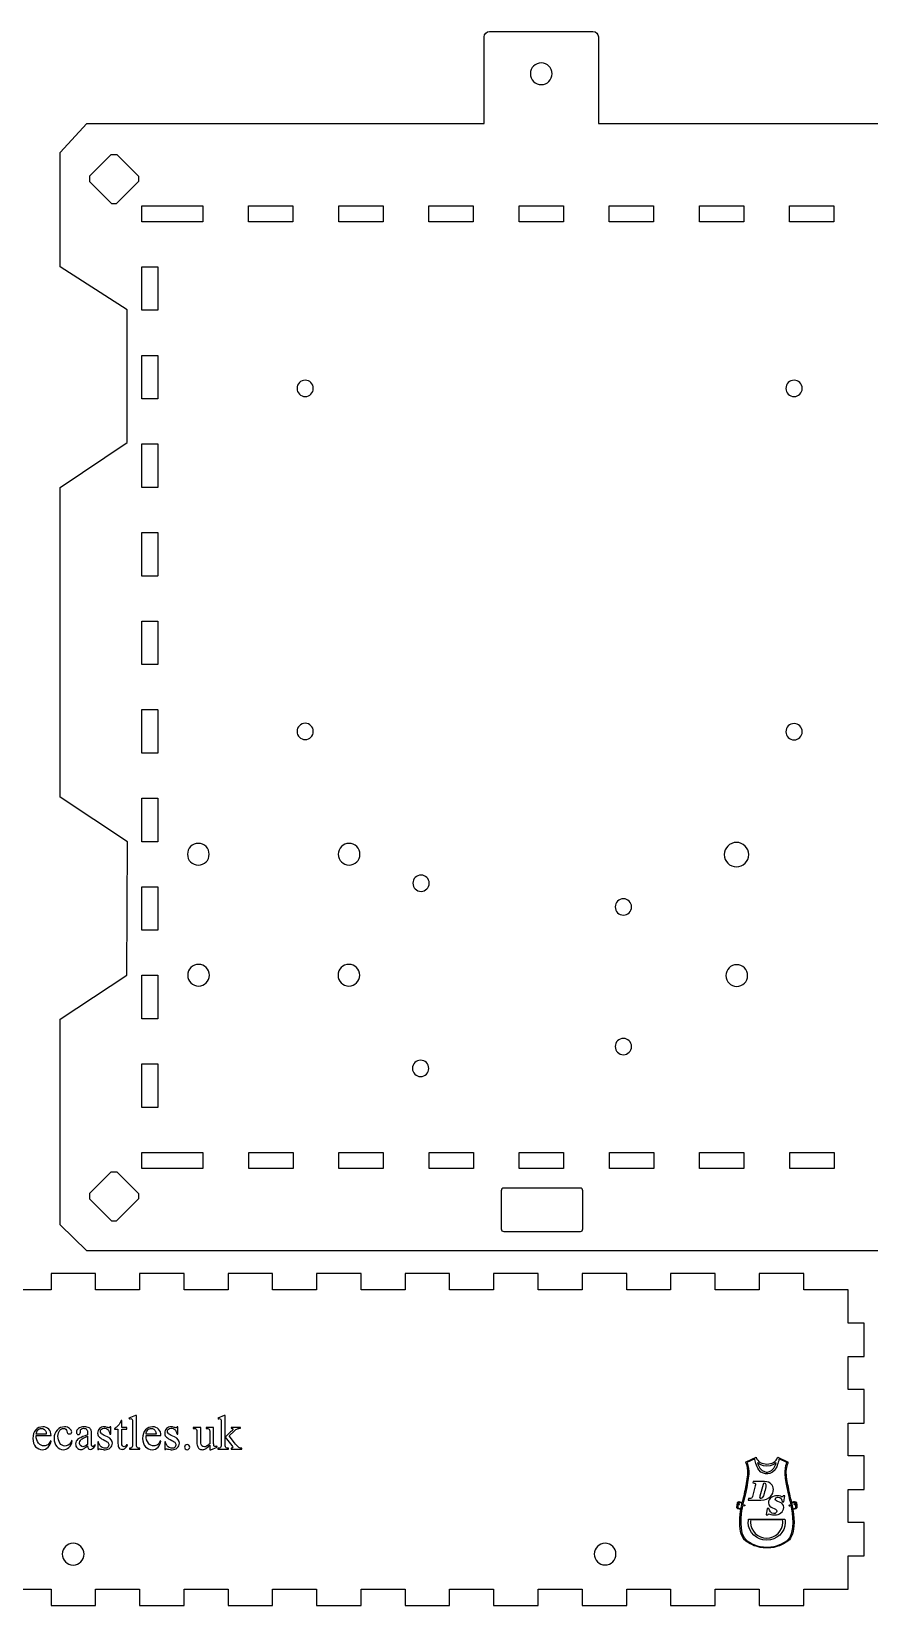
# Model space of a CAD drawing. Extents: x 8 to 597, y -292 to -3.
# Drawn here: x 186 to 340.2, y -292.1 to -2.7 of the extents above; entities that cross this region are included whole.
import ezdxf

# ---------------------------------------------------------------- set-up
doc = ezdxf.new("R2010")
doc.units = 0
doc.header["$MEASUREMENT"] = 0
doc.layers.add('LAYER_1', color=7, linetype='CONTINUOUS')

# ---------------------------------------------------------------- blocks, each defined once
blk = doc.blocks.new('BLOCK_2')
at = {"layer": 'LAYER_1', "color": 7}
for points in [[(173.29, -231.09), (173.29, -234.09)], [(181.49, -231.09), (173.29, -231.09)], [(181.49, -234.09), (181.49, -231.09)], [(189.58, -231.09), (189.58, -234.09)], [(197.78, -231.09), (189.58, -231.09)], [(197.78, -234.09), (197.78, -231.09)], [(205.86, -231.09), (205.86, -234.09)], [(214.07, -231.09), (205.86, -231.09)], [(214.07, -234.09), (214.07, -231.09)], [(222.15, -231.09), (222.15, -234.09)], [(230.35, -231.09), (222.15, -231.09)], [(230.35, -234.09), (230.35, -231.09)], [(238.43, -231.09), (238.43, -234.09)], [(246.64, -231.09), (238.43, -231.09)], [(246.64, -234.09), (246.64, -231.09)], [(254.72, -231.09), (254.72, -234.09)], [(262.92, -231.09), (254.72, -231.09)], [(262.92, -234.09), (262.92, -231.09)], [(271, -231.09), (271, -234.09)], [(279.21, -231.09), (271, -231.09)], [(279.21, -234.09), (279.21, -231.09)], [(287.29, -231.09), (287.29, -234.09)], [(295.49, -231.09), (287.29, -231.09)], [(295.49, -234.09), (295.49, -231.09)], [(303.58, -231.09), (303.58, -234.09)], [(311.78, -231.09), (303.58, -231.09)], [(311.78, -234.09), (311.78, -231.09)], [(319.86, -231.09), (319.86, -234.09)], [(328.07, -231.09), (319.86, -231.09)], [(328.07, -234.09), (328.07, -231.09)], [(173.29, -234.09), (165.15, -234.09)], [(165.15, -234.09), (165.15, -240.2)], [(189.58, -234.09), (181.49, -234.09)], [(205.86, -234.09), (197.78, -234.09)], [(222.15, -234.09), (214.07, -234.09)], [(238.43, -234.09), (230.35, -234.09)], [(254.72, -234.09), (246.64, -234.09)], [(271, -234.09), (262.92, -234.09)], [(287.29, -234.09), (279.21, -234.09)], [(303.58, -234.09), (295.49, -234.09)], [(319.86, -234.09), (311.78, -234.09)], [(336.21, -234.09), (328.07, -234.09)], [(336.21, -240.2), (336.21, -234.09)], [(162.15, -240.2), (162.15, -246.37)], [(165.15, -240.2), (162.15, -240.2)], [(339.21, -240.2), (336.21, -240.2)], [(339.21, -246.37), (339.21, -240.2)], [(162.15, -246.37), (165.15, -246.37)], [(165.15, -246.37), (165.15, -252.42)], [(336.21, -252.42), (336.21, -246.37)], [(336.21, -246.37), (339.21, -246.37)], [(162.15, -252.42), (162.15, -258.59)], [(165.15, -252.42), (162.15, -252.42)], [(339.21, -252.42), (336.21, -252.42)], [(339.21, -258.59), (339.21, -252.42)], [(162.15, -258.59), (165.15, -258.59)], [(165.15, -258.59), (165.15, -264.64)], [(336.21, -264.64), (336.21, -258.59)], [(336.21, -258.59), (339.21, -258.59)], [(162.15, -264.64), (162.15, -270.82)], [(165.15, -264.64), (162.15, -264.64)], [(339.21, -264.64), (336.21, -264.64)], [(339.21, -270.82), (339.21, -264.64)], [(162.15, -270.82), (165.15, -270.82)], [(165.15, -270.82), (165.15, -276.87)], [(336.21, -276.87), (336.21, -270.82)], [(336.21, -270.82), (339.21, -270.82)], [(162.15, -276.87), (162.15, -283.04)], [(165.15, -276.87), (162.15, -276.87)], [(339.21, -276.87), (336.21, -276.87)], [(339.21, -283.04), (339.21, -276.87)], [(162.15, -283.04), (165.15, -283.04)], [(165.15, -283.04), (165.15, -289.15)], [(336.21, -289.15), (336.21, -283.04)], [(336.21, -283.04), (339.21, -283.04)], [(165.15, -289.15), (173.29, -289.15)], [(173.29, -289.15), (173.29, -292.15)], [(181.49, -292.15), (181.49, -289.15)], [(181.49, -289.15), (189.58, -289.15)], [(189.58, -289.15), (189.58, -292.15)], [(197.78, -292.15), (197.78, -289.15)], [(197.78, -289.15), (205.86, -289.15)], [(205.86, -289.15), (205.86, -292.15)], [(214.07, -292.15), (214.07, -289.15)], [(214.07, -289.15), (222.15, -289.15)], [(222.15, -289.15), (222.15, -292.15)], [(230.35, -292.15), (230.35, -289.15)], [(230.35, -289.15), (238.43, -289.15)], [(238.43, -289.15), (238.43, -292.15)], [(246.64, -292.15), (246.64, -289.15)], [(246.64, -289.15), (254.72, -289.15)], [(254.72, -289.15), (254.72, -292.15)], [(262.92, -292.15), (262.92, -289.15)], [(262.92, -289.15), (271, -289.15)], [(271, -289.15), (271, -292.15)], [(279.21, -292.15), (279.21, -289.15)], [(279.21, -289.15), (287.29, -289.15)], [(287.29, -289.15), (287.29, -292.15)], [(295.49, -292.15), (295.49, -289.15)], [(295.49, -289.15), (303.58, -289.15)], [(303.58, -289.15), (303.58, -292.15)], [(311.78, -292.15), (311.78, -289.15)], [(311.78, -289.15), (319.86, -289.15)], [(319.86, -289.15), (319.86, -292.15)], [(328.07, -292.15), (328.07, -289.15)], [(328.07, -289.15), (336.21, -289.15)], [(173.29, -292.15), (181.49, -292.15)], [(189.58, -292.15), (197.78, -292.15)], [(205.86, -292.15), (214.07, -292.15)], [(222.15, -292.15), (230.35, -292.15)], [(238.43, -292.15), (246.64, -292.15)], [(254.72, -292.15), (262.92, -292.15)], [(271, -292.15), (279.21, -292.15)], [(287.29, -292.15), (295.49, -292.15)], [(303.58, -292.15), (311.78, -292.15)], [(319.86, -292.15), (328.07, -292.15)]]:
    blk.add_lwpolyline(points, dxfattribs=at)

msp = doc.modelspace()

# ---------------------------------------------------------------- linework, layer by layer
at = {"layer": 'LAYER_1', "color": 7}
for points in [[(205.66, -30.33), (201.58, -34.42), (200.78, -34.42), (196.74, -30.39), (196.74, -29.26), (200.66, -25.33), (201.7, -25.34), (205.67, -29.31), (205.66, -30.33)], [(205.66, -217.39), (201.58, -221.48), (200.78, -221.48), (196.74, -217.45), (196.74, -216.32), (200.66, -212.39), (201.7, -212.4), (205.67, -216.37), (205.66, -217.39)]]:
    msp.add_lwpolyline(points, dxfattribs=at)
at = {"layer": 'LAYER_1', "color": 1}
for points in [[(206.29, -37.7), (206.29, -37.7), (206.29, -34.78), (206.29, -34.78), (217.5, -34.78), (217.5, -34.78), (217.5, -37.7), (217.5, -37.7), (206.29, -37.7)], [(225.94, -37.7), (225.94, -37.7), (225.94, -34.78), (225.94, -34.78), (234.09, -34.78), (234.09, -34.78), (234.09, -37.7), (234.09, -37.7), (225.94, -37.7)], [(242.53, -37.7), (242.52, -37.7), (242.52, -34.78), (242.53, -34.78), (250.68, -34.78), (250.68, -34.78), (250.68, -37.7), (250.68, -37.7), (242.53, -37.7)], [(259.11, -37.7), (259.11, -37.7), (259.11, -34.78), (259.11, -34.78), (267.26, -34.78), (267.27, -34.78), (267.27, -37.7), (267.26, -37.7), (259.11, -37.7)], [(275.7, -37.7), (275.7, -37.7), (275.7, -34.78), (275.7, -34.78), (283.85, -34.78), (283.85, -34.78), (283.85, -37.7), (283.85, -37.7), (275.7, -37.7)], [(292.29, -37.7), (292.29, -37.7), (292.29, -34.78), (292.29, -34.78), (300.44, -34.78), (300.44, -34.78), (300.44, -37.7), (300.44, -37.7), (292.29, -37.7)], [(308.88, -37.7), (308.88, -37.7), (308.88, -34.78), (308.88, -34.78), (317.03, -34.78), (317.03, -34.78), (317.03, -37.7), (317.03, -37.7), (308.88, -37.7)], [(325.47, -37.7), (325.46, -37.7), (325.46, -34.78), (325.47, -34.78), (333.62, -34.78), (333.62, -34.78), (333.62, -37.7), (333.62, -37.7), (325.47, -37.7)], [(206.29, -53.99), (206.29, -53.99), (206.29, -45.99), (206.29, -45.99), (209.2, -45.99), (209.21, -45.99), (209.21, -53.99), (209.2, -53.99), (206.29, -53.99)], [(206.29, -70.28), (206.29, -70.27), (206.29, -62.27), (206.29, -62.27), (209.2, -62.27), (209.21, -62.27), (209.21, -70.27), (209.2, -70.28), (206.29, -70.28)], [(206.29, -86.56), (206.29, -86.56), (206.29, -78.56), (206.29, -78.56), (209.2, -78.56), (209.21, -78.56), (209.21, -86.56), (209.2, -86.56), (206.29, -86.56)], [(206.29, -102.85), (206.29, -102.84), (206.29, -94.85), (206.29, -94.84), (209.2, -94.84), (209.21, -94.85), (209.21, -102.84), (209.2, -102.85), (206.29, -102.85)], [(206.29, -119.13), (206.29, -119.13), (206.29, -111.13), (206.29, -111.13), (209.2, -111.13), (209.21, -111.13), (209.21, -119.13), (209.2, -119.13), (206.29, -119.13)], [(206.29, -135.42), (206.29, -135.42), (206.29, -127.42), (206.29, -127.41), (209.2, -127.41), (209.21, -127.42), (209.21, -135.42), (209.2, -135.42), (206.29, -135.42)], [(206.29, -151.7), (206.29, -151.7), (206.29, -143.7), (206.29, -143.7), (209.2, -143.7), (209.21, -143.7), (209.21, -151.7), (209.2, -151.7), (206.29, -151.7)], [(206.29, -167.99), (206.29, -167.99), (206.29, -159.99), (206.29, -159.99), (209.2, -159.99), (209.21, -159.99), (209.21, -167.99), (209.2, -167.99), (206.29, -167.99)], [(206.29, -184.28), (206.29, -184.27), (206.29, -176.27), (206.29, -176.27), (209.2, -176.27), (209.21, -176.27), (209.21, -184.27), (209.2, -184.28), (206.29, -184.28)], [(206.29, -200.56), (206.29, -200.56), (206.29, -192.56), (206.29, -192.56), (209.2, -192.56), (209.21, -192.56), (209.21, -200.56), (209.2, -200.56), (206.29, -200.56)], [(206.3, -211.77), (206.3, -211.76), (206.3, -208.85), (206.3, -208.84), (217.51, -208.84), (217.52, -208.85), (217.52, -211.76), (217.51, -211.77), (206.3, -211.77)], [(225.95, -211.77), (225.95, -211.76), (225.95, -208.85), (225.95, -208.84), (234.1, -208.84), (234.11, -208.85), (234.11, -211.76), (234.1, -211.77), (225.95, -211.77)], [(242.54, -211.77), (242.54, -211.76), (242.54, -208.85), (242.54, -208.84), (250.69, -208.84), (250.69, -208.85), (250.69, -211.76), (250.69, -211.77), (242.54, -211.77)], [(259.13, -211.77), (259.13, -211.76), (259.13, -208.85), (259.13, -208.84), (267.28, -208.84), (267.28, -208.85), (267.28, -211.76), (267.28, -211.77), (259.13, -211.77)], [(275.72, -211.77), (275.71, -211.76), (275.71, -208.85), (275.72, -208.84), (283.87, -208.84), (283.87, -208.85), (283.87, -211.76), (283.87, -211.77), (275.72, -211.77)], [(292.31, -211.77), (292.3, -211.76), (292.3, -208.85), (292.31, -208.84), (300.46, -208.84), (300.46, -208.85), (300.46, -211.76), (300.46, -211.77), (292.31, -211.77)], [(308.89, -211.77), (308.89, -211.76), (308.89, -208.85), (308.89, -208.84), (317.04, -208.84), (317.05, -208.85), (317.05, -211.76), (317.04, -211.77), (308.89, -211.77)], [(325.48, -211.77), (325.48, -211.76), (325.48, -208.85), (325.48, -208.84), (333.63, -208.84), (333.64, -208.85), (333.64, -211.76), (333.63, -211.77), (325.48, -211.77)]]:
    msp.add_lwpolyline(points, dxfattribs=at)
at = {"layer": 'LAYER_1', "color": 7}
for points, knots in [([(368.33, -159.87), (368.33, -159.87), (368.33, -86.56), (368.33, -86.56), (368.33, -86.56), (356.27, -78.27), (356.27, -78.27), (356.27, -78.27), (356.27, -53.99), (356.27, -53.99), (356.27, -53.99), (368.33, -45.99), (368.33, -45.99), (368.33, -45.99), (368.33, -24.76), (368.33, -24.76), (368.33, -24.76), (363.22, -19.65), (363.22, -19.65), (363.22, -19.65), (290.28, -19.65), (290.28, -19.65), (290.28, -19.65), (290.28, -3.72), (290.28, -3.72), (290.28, -3.16), (289.83, -2.72), (289.28, -2.72), (289.28, -2.72), (270.28, -2.72), (270.28, -2.72), (269.72, -2.72), (269.28, -3.16), (269.28, -3.72), (269.28, -3.72), (269.28, -19.65), (269.28, -19.65), (269.28, -19.65), (196.18, -19.65), (196.18, -19.65), (196.18, -19.65), (191.24, -24.94), (191.24, -24.94), (191.24, -24.94), (191.24, -45.99), (191.24, -45.99), (191.24, -45.99), (203.61, -53.87), (203.61, -53.87), (203.61, -53.87), (203.61, -78.27), (203.61, -78.27), (203.61, -78.27), (191.24, -86.56), (191.24, -86.56), (191.24, -86.56), (191.24, -143.53), (191.24, -143.53), (191.24, -143.53), (203.63, -151.7), (203.63, -151.7), (203.63, -151.7), (203.52, -176.27), (203.52, -176.27), (203.52, -176.27), (191.24, -184.31), (191.24, -184.31), (191.24, -184.31), (191.24, -222.14), (191.24, -222.14), (191.24, -222.14), (196.18, -226.9), (196.18, -226.9), (196.18, -226.9), (363.36, -226.9), (363.36, -226.9), (363.36, -226.9), (368.33, -221.96), (368.33, -221.96), (368.33, -221.96), (368.33, -200.56), (368.33, -200.56), (368.33, -200.56), (356.26, -192.44), (356.26, -192.44), (356.26, -192.44), (356.26, -167.9), (356.26, -167.9), (356.26, -167.9), (368.33, -159.87), (368.33, -159.87)], [0, 0, 0, 0, 1, 1, 1, 2, 2, 2, 3, 3, 3, 4, 4, 4, 5, 5, 5, 6, 6, 6, 7, 7, 7, 8, 8, 8, 9, 9, 9, 10, 10, 10, 11, 11, 11, 12, 12, 12, 13, 13, 13, 14, 14, 14, 15, 15, 15, 16, 16, 16, 17, 17, 17, 18, 18, 18, 19, 19, 19, 20, 20, 20, 21, 21, 21, 22, 22, 22, 23, 23, 23, 24, 24, 24, 25, 25, 25, 26, 26, 26, 27, 27, 27, 28, 28, 28, 29, 29, 29, 30, 30, 30, 30]), ([(281.78, -10.48), (281.78, -11.58), (280.88, -12.48), (279.78, -12.48), (278.67, -12.48), (277.78, -11.58), (277.78, -10.48), (277.78, -9.37), (278.67, -8.48), (279.78, -8.48), (280.88, -8.48), (281.78, -9.37), (281.78, -10.48)], [0, 0, 0, 0, 1, 1, 1, 2, 2, 2, 3, 3, 3, 4, 4, 4, 4]), ([(287.42, -222.88), (287.42, -223.16), (287.22, -223.38), (286.98, -223.38), (286.98, -223.38), (272.86, -223.38), (272.86, -223.38), (272.62, -223.38), (272.42, -223.16), (272.42, -222.88), (272.42, -222.88), (272.42, -215.88), (272.42, -215.88), (272.42, -215.61), (272.62, -215.38), (272.86, -215.38), (272.86, -215.38), (286.98, -215.38), (286.98, -215.38), (287.22, -215.38), (287.42, -215.61), (287.42, -215.88), (287.42, -215.88), (287.42, -222.88), (287.42, -222.88)], [0, 0, 0, 0, 1, 1, 1, 2, 2, 2, 3, 3, 3, 4, 4, 4, 5, 5, 5, 6, 6, 6, 7, 7, 7, 8, 8, 8, 8]), ([(205.29, -257.21), (205.29, -257.21), (205.29, -262.48), (205.29, -262.48), (205.29, -262.73), (205.31, -262.89), (205.35, -262.98), (205.38, -263.06), (205.44, -263.12), (205.51, -263.16), (205.59, -263.2), (205.73, -263.22), (205.93, -263.22), (205.93, -263.22), (205.93, -263.38), (205.93, -263.38), (205.93, -263.38), (203.99, -263.38), (203.99, -263.38), (203.99, -263.38), (203.99, -263.22), (203.99, -263.22), (204.17, -263.22), (204.29, -263.2), (204.36, -263.17), (204.43, -263.13), (204.48, -263.07), (204.52, -262.98), (204.55, -262.89), (204.57, -262.73), (204.57, -262.48), (204.57, -262.48), (204.57, -258.87), (204.57, -258.87), (204.57, -258.43), (204.56, -258.15), (204.54, -258.05), (204.52, -257.95), (204.49, -257.88), (204.44, -257.84), (204.4, -257.8), (204.34, -257.78), (204.27, -257.78), (204.2, -257.78), (204.1, -257.81), (203.99, -257.85), (203.99, -257.85), (203.91, -257.7), (203.91, -257.7), (203.91, -257.7), (205.1, -257.21), (205.1, -257.21), (205.1, -257.21), (205.29, -257.21), (205.29, -257.21)], [0, 0, 0, 0, 1, 1, 1, 2, 2, 2, 3, 3, 3, 4, 4, 4, 5, 5, 5, 6, 6, 6, 7, 7, 7, 8, 8, 8, 9, 9, 9, 10, 10, 10, 11, 11, 11, 12, 12, 12, 13, 13, 13, 14, 14, 14, 15, 15, 15, 16, 16, 16, 17, 17, 17, 18, 18, 18, 18]), ([(221.62, -257.21), (221.62, -257.21), (221.62, -261.17), (221.62, -261.17), (221.62, -261.17), (222.63, -260.24), (222.63, -260.24), (222.84, -260.05), (222.97, -259.92), (223, -259.87), (223.02, -259.84), (223.04, -259.8), (223.04, -259.77), (223.04, -259.71), (223.01, -259.66), (222.96, -259.62), (222.92, -259.58), (222.84, -259.55), (222.73, -259.55), (222.73, -259.55), (222.73, -259.41), (222.73, -259.41), (222.73, -259.41), (224.45, -259.41), (224.45, -259.41), (224.45, -259.41), (224.45, -259.55), (224.45, -259.55), (224.22, -259.55), (224.02, -259.59), (223.86, -259.66), (223.7, -259.72), (223.53, -259.84), (223.34, -260.01), (223.34, -260.01), (222.33, -260.95), (222.33, -260.95), (222.33, -260.95), (223.34, -262.24), (223.34, -262.24), (223.63, -262.59), (223.82, -262.82), (223.92, -262.91), (224.06, -263.05), (224.18, -263.14), (224.28, -263.18), (224.35, -263.21), (224.48, -263.22), (224.66, -263.22), (224.66, -263.22), (224.66, -263.38), (224.66, -263.38), (224.66, -263.38), (222.73, -263.38), (222.73, -263.38), (222.73, -263.38), (222.73, -263.22), (222.73, -263.22), (222.84, -263.22), (222.91, -263.2), (222.95, -263.17), (222.99, -263.14), (223.01, -263.1), (223.01, -263.04), (223.01, -262.98), (222.95, -262.87), (222.84, -262.72), (222.84, -262.72), (221.62, -261.17), (221.62, -261.17), (221.62, -261.17), (221.62, -262.49), (221.62, -262.49), (221.62, -262.74), (221.64, -262.91), (221.67, -262.99), (221.71, -263.07), (221.76, -263.13), (221.83, -263.17), (221.89, -263.2), (222.04, -263.22), (222.26, -263.22), (222.26, -263.22), (222.26, -263.38), (222.26, -263.38), (222.26, -263.38), (220.24, -263.38), (220.24, -263.38), (220.24, -263.38), (220.24, -263.22), (220.24, -263.22), (220.44, -263.22), (220.59, -263.2), (220.7, -263.15), (220.76, -263.12), (220.8, -263.07), (220.83, -263), (220.88, -262.91), (220.9, -262.74), (220.9, -262.51), (220.9, -262.51), (220.9, -258.89), (220.9, -258.89), (220.9, -258.43), (220.89, -258.15), (220.87, -258.05), (220.85, -257.95), (220.82, -257.88), (220.77, -257.84), (220.72, -257.8), (220.66, -257.78), (220.59, -257.78), (220.53, -257.78), (220.44, -257.8), (220.31, -257.85), (220.31, -257.85), (220.24, -257.7), (220.24, -257.7), (220.24, -257.7), (221.42, -257.21), (221.42, -257.21), (221.42, -257.21), (221.62, -257.21), (221.62, -257.21)], [0, 0, 0, 0, 1, 1, 1, 2, 2, 2, 3, 3, 3, 4, 4, 4, 5, 5, 5, 6, 6, 6, 7, 7, 7, 8, 8, 8, 9, 9, 9, 10, 10, 10, 11, 11, 11, 12, 12, 12, 13, 13, 13, 14, 14, 14, 15, 15, 15, 16, 16, 16, 17, 17, 17, 18, 18, 18, 19, 19, 19, 20, 20, 20, 21, 21, 21, 22, 22, 22, 23, 23, 23, 24, 24, 24, 25, 25, 25, 26, 26, 26, 27, 27, 27, 28, 28, 28, 29, 29, 29, 30, 30, 30, 31, 31, 31, 32, 32, 32, 33, 33, 33, 34, 34, 34, 35, 35, 35, 36, 36, 36, 37, 37, 37, 38, 38, 38, 39, 39, 39, 40, 40, 40, 41, 41, 41, 41]), ([(186.85, -260.9), (186.85, -261.49), (186.99, -261.96), (187.28, -262.29), (187.57, -262.63), (187.91, -262.79), (188.3, -262.79), (188.56, -262.79), (188.79, -262.72), (188.98, -262.58), (189.17, -262.44), (189.33, -262.19), (189.46, -261.84), (189.46, -261.84), (189.6, -261.93), (189.6, -261.93), (189.54, -262.33), (189.36, -262.69), (189.07, -263.01), (188.78, -263.34), (188.41, -263.5), (187.97, -263.5), (187.49, -263.5), (187.09, -263.31), (186.75, -262.94), (186.41, -262.57), (186.24, -262.07), (186.24, -261.45), (186.24, -260.77), (186.41, -260.24), (186.76, -259.86), (187.11, -259.48), (187.55, -259.29), (188.07, -259.29), (188.52, -259.29), (188.88, -259.43), (189.17, -259.73), (189.45, -260.02), (189.6, -260.41), (189.6, -260.9), (189.6, -260.9), (186.85, -260.9), (186.85, -260.9)], [0, 0, 0, 0, 1, 1, 1, 2, 2, 2, 3, 3, 3, 4, 4, 4, 5, 5, 5, 6, 6, 6, 7, 7, 7, 8, 8, 8, 9, 9, 9, 10, 10, 10, 11, 11, 11, 12, 12, 12, 13, 13, 13, 14, 14, 14, 14]), ([(186.85, -260.65), (186.85, -260.65), (188.69, -260.65), (188.69, -260.65), (188.68, -260.4), (188.65, -260.22), (188.6, -260.11), (188.53, -259.95), (188.42, -259.83), (188.28, -259.73), (188.13, -259.64), (187.98, -259.59), (187.83, -259.59), (187.59, -259.59), (187.37, -259.69), (187.18, -259.87), (187, -260.06), (186.89, -260.32), (186.85, -260.65)], [0, 0, 0, 0, 1, 1, 1, 2, 2, 2, 3, 3, 3, 4, 4, 4, 5, 5, 5, 6, 6, 6, 6]), ([(193.5, -261.87), (193.39, -262.39), (193.18, -262.8), (192.87, -263.08), (192.56, -263.36), (192.21, -263.5), (191.83, -263.5), (191.38, -263.5), (190.99, -263.31), (190.65, -262.93), (190.32, -262.55), (190.15, -262.04), (190.15, -261.4), (190.15, -260.77), (190.34, -260.27), (190.71, -259.88), (191.08, -259.49), (191.53, -259.29), (192.05, -259.29), (192.44, -259.29), (192.76, -259.39), (193.01, -259.6), (193.26, -259.81), (193.39, -260.02), (193.39, -260.24), (193.39, -260.35), (193.35, -260.44), (193.28, -260.51), (193.21, -260.58), (193.11, -260.61), (192.98, -260.61), (192.81, -260.61), (192.68, -260.56), (192.6, -260.45), (192.55, -260.39), (192.51, -260.27), (192.5, -260.1), (192.48, -259.93), (192.42, -259.8), (192.32, -259.71), (192.22, -259.62), (192.08, -259.58), (191.9, -259.58), (191.61, -259.58), (191.38, -259.69), (191.21, -259.9), (190.97, -260.19), (190.85, -260.56), (190.85, -261.02), (190.85, -261.5), (190.97, -261.92), (191.2, -262.28), (191.44, -262.64), (191.75, -262.82), (192.15, -262.82), (192.43, -262.82), (192.68, -262.73), (192.91, -262.53), (193.07, -262.4), (193.22, -262.16), (193.37, -261.81), (193.37, -261.81), (193.5, -261.87), (193.5, -261.87)], [0, 0, 0, 0, 1, 1, 1, 2, 2, 2, 3, 3, 3, 4, 4, 4, 5, 5, 5, 6, 6, 6, 7, 7, 7, 8, 8, 8, 9, 9, 9, 10, 10, 10, 11, 11, 11, 12, 12, 12, 13, 13, 13, 14, 14, 14, 15, 15, 15, 16, 16, 16, 17, 17, 17, 18, 18, 18, 19, 19, 19, 20, 20, 20, 21, 21, 21, 21]), ([(196.32, -262.81), (195.91, -263.12), (195.65, -263.3), (195.55, -263.35), (195.39, -263.42), (195.23, -263.46), (195.05, -263.46), (194.78, -263.46), (194.55, -263.37), (194.37, -263.18), (194.19, -262.99), (194.1, -262.74), (194.1, -262.44), (194.1, -262.24), (194.15, -262.08), (194.23, -261.94), (194.35, -261.74), (194.56, -261.55), (194.85, -261.38), (195.15, -261.21), (195.63, -261), (196.32, -260.75), (196.32, -260.75), (196.32, -260.59), (196.32, -260.59), (196.32, -260.2), (196.25, -259.92), (196.13, -259.78), (196, -259.63), (195.82, -259.56), (195.58, -259.56), (195.4, -259.56), (195.25, -259.6), (195.15, -259.7), (195.04, -259.8), (194.98, -259.91), (194.98, -260.04), (194.98, -260.04), (194.99, -260.29), (194.99, -260.29), (194.99, -260.43), (194.95, -260.53), (194.89, -260.6), (194.82, -260.67), (194.73, -260.71), (194.62, -260.71), (194.51, -260.71), (194.43, -260.67), (194.36, -260.6), (194.29, -260.52), (194.26, -260.42), (194.26, -260.29), (194.26, -260.04), (194.38, -259.81), (194.64, -259.6), (194.89, -259.4), (195.25, -259.29), (195.71, -259.29), (196.06, -259.29), (196.35, -259.35), (196.58, -259.47), (196.75, -259.56), (196.87, -259.7), (196.95, -259.89), (197, -260.01), (197.03, -260.27), (197.03, -260.65), (197.03, -260.65), (197.03, -262), (197.03, -262), (197.03, -262.38), (197.04, -262.61), (197.05, -262.7), (197.07, -262.78), (197.09, -262.84), (197.12, -262.87), (197.16, -262.9), (197.2, -262.91), (197.24, -262.91), (197.28, -262.91), (197.33, -262.9), (197.36, -262.88), (197.42, -262.84), (197.54, -262.74), (197.71, -262.56), (197.71, -262.56), (197.71, -262.81), (197.71, -262.81), (197.39, -263.24), (197.08, -263.46), (196.78, -263.46), (196.64, -263.46), (196.53, -263.41), (196.45, -263.31), (196.36, -263.21), (196.32, -263.04), (196.32, -262.81)], [0, 0, 0, 0, 1, 1, 1, 2, 2, 2, 3, 3, 3, 4, 4, 4, 5, 5, 5, 6, 6, 6, 7, 7, 7, 8, 8, 8, 9, 9, 9, 10, 10, 10, 11, 11, 11, 12, 12, 12, 13, 13, 13, 14, 14, 14, 15, 15, 15, 16, 16, 16, 17, 17, 17, 18, 18, 18, 19, 19, 19, 20, 20, 20, 21, 21, 21, 22, 22, 22, 23, 23, 23, 24, 24, 24, 25, 25, 25, 26, 26, 26, 27, 27, 27, 28, 28, 28, 29, 29, 29, 30, 30, 30, 31, 31, 31, 32, 32, 32, 32]), ([(200.57, -259.29), (200.57, -259.29), (200.57, -260.64), (200.57, -260.64), (200.57, -260.64), (200.43, -260.64), (200.43, -260.64), (200.32, -260.22), (200.18, -259.93), (200.01, -259.78), (199.83, -259.62), (199.62, -259.55), (199.35, -259.55), (199.15, -259.55), (198.98, -259.6), (198.86, -259.71), (198.74, -259.81), (198.67, -259.93), (198.67, -260.06), (198.67, -260.22), (198.72, -260.36), (198.81, -260.48), (198.9, -260.6), (199.08, -260.72), (199.36, -260.86), (199.36, -260.86), (199.99, -261.16), (199.99, -261.16), (200.58, -261.45), (200.87, -261.83), (200.87, -262.29), (200.87, -262.66), (200.73, -262.95), (200.46, -263.17), (200.19, -263.39), (199.88, -263.5), (199.54, -263.5), (199.3, -263.5), (199.02, -263.46), (198.71, -263.37), (198.62, -263.34), (198.54, -263.33), (198.48, -263.33), (198.41, -263.33), (198.36, -263.36), (198.32, -263.44), (198.32, -263.44), (198.18, -263.44), (198.18, -263.44), (198.18, -263.44), (198.18, -262.02), (198.18, -262.02), (198.18, -262.02), (198.32, -262.02), (198.32, -262.02), (198.4, -262.43), (198.56, -262.73), (198.79, -262.94), (199.01, -263.14), (199.27, -263.24), (199.55, -263.24), (199.75, -263.24), (199.92, -263.19), (200.04, -263.07), (200.17, -262.95), (200.23, -262.81), (200.23, -262.65), (200.23, -262.45), (200.16, -262.28), (200.02, -262.14), (199.88, -262.01), (199.6, -261.84), (199.18, -261.63), (198.76, -261.42), (198.49, -261.23), (198.36, -261.06), (198.23, -260.9), (198.16, -260.69), (198.16, -260.44), (198.16, -260.11), (198.27, -259.84), (198.5, -259.62), (198.72, -259.4), (199.01, -259.29), (199.37, -259.29), (199.52, -259.29), (199.71, -259.32), (199.93, -259.39), (200.08, -259.43), (200.18, -259.46), (200.23, -259.46), (200.28, -259.46), (200.31, -259.45), (200.34, -259.43), (200.36, -259.41), (200.39, -259.36), (200.43, -259.29), (200.43, -259.29), (200.57, -259.29), (200.57, -259.29)], [0, 0, 0, 0, 1, 1, 1, 2, 2, 2, 3, 3, 3, 4, 4, 4, 5, 5, 5, 6, 6, 6, 7, 7, 7, 8, 8, 8, 9, 9, 9, 10, 10, 10, 11, 11, 11, 12, 12, 12, 13, 13, 13, 14, 14, 14, 15, 15, 15, 16, 16, 16, 17, 17, 17, 18, 18, 18, 19, 19, 19, 20, 20, 20, 21, 21, 21, 22, 22, 22, 23, 23, 23, 24, 24, 24, 25, 25, 25, 26, 26, 26, 27, 27, 27, 28, 28, 28, 29, 29, 29, 30, 30, 30, 31, 31, 31, 32, 32, 32, 33, 33, 33, 33]), ([(202.61, -258.1), (202.61, -258.1), (202.61, -259.41), (202.61, -259.41), (202.61, -259.41), (203.54, -259.41), (203.54, -259.41), (203.54, -259.41), (203.54, -259.71), (203.54, -259.71), (203.54, -259.71), (202.61, -259.71), (202.61, -259.71), (202.61, -259.71), (202.61, -262.29), (202.61, -262.29), (202.61, -262.54), (202.65, -262.72), (202.72, -262.81), (202.8, -262.9), (202.89, -262.94), (203.01, -262.94), (203.1, -262.94), (203.2, -262.91), (203.29, -262.85), (203.37, -262.79), (203.44, -262.71), (203.49, -262.59), (203.49, -262.59), (203.66, -262.59), (203.66, -262.59), (203.56, -262.87), (203.42, -263.09), (203.23, -263.23), (203.05, -263.37), (202.86, -263.44), (202.66, -263.44), (202.53, -263.44), (202.4, -263.41), (202.27, -263.33), (202.14, -263.26), (202.05, -263.15), (201.99, -263.02), (201.93, -262.88), (201.9, -262.67), (201.9, -262.38), (201.9, -262.38), (201.9, -259.71), (201.9, -259.71), (201.9, -259.71), (201.27, -259.71), (201.27, -259.71), (201.27, -259.71), (201.27, -259.57), (201.27, -259.57), (201.43, -259.5), (201.59, -259.4), (201.76, -259.25), (201.92, -259.09), (202.07, -258.91), (202.2, -258.71), (202.27, -258.6), (202.36, -258.4), (202.48, -258.1), (202.48, -258.1), (202.61, -258.1), (202.61, -258.1)], [0, 0, 0, 0, 1, 1, 1, 2, 2, 2, 3, 3, 3, 4, 4, 4, 5, 5, 5, 6, 6, 6, 7, 7, 7, 8, 8, 8, 9, 9, 9, 10, 10, 10, 11, 11, 11, 12, 12, 12, 13, 13, 13, 14, 14, 14, 15, 15, 15, 16, 16, 16, 17, 17, 17, 18, 18, 18, 19, 19, 19, 20, 20, 20, 21, 21, 21, 22, 22, 22, 22]), ([(207.06, -260.9), (207.06, -261.49), (207.2, -261.96), (207.49, -262.29), (207.78, -262.63), (208.12, -262.79), (208.51, -262.79), (208.77, -262.79), (208.99, -262.72), (209.19, -262.58), (209.38, -262.44), (209.54, -262.19), (209.67, -261.84), (209.67, -261.84), (209.8, -261.93), (209.8, -261.93), (209.74, -262.33), (209.57, -262.69), (209.28, -263.01), (208.98, -263.34), (208.62, -263.5), (208.18, -263.5), (207.7, -263.5), (207.29, -263.31), (206.95, -262.94), (206.61, -262.57), (206.44, -262.07), (206.44, -261.45), (206.44, -260.77), (206.62, -260.24), (206.97, -259.86), (207.32, -259.48), (207.75, -259.29), (208.28, -259.29), (208.72, -259.29), (209.09, -259.43), (209.37, -259.73), (209.66, -260.02), (209.8, -260.41), (209.8, -260.9), (209.8, -260.9), (207.06, -260.9), (207.06, -260.9)], [0, 0, 0, 0, 1, 1, 1, 2, 2, 2, 3, 3, 3, 4, 4, 4, 5, 5, 5, 6, 6, 6, 7, 7, 7, 8, 8, 8, 9, 9, 9, 10, 10, 10, 11, 11, 11, 12, 12, 12, 13, 13, 13, 14, 14, 14, 14]), ([(207.06, -260.65), (207.06, -260.65), (208.9, -260.65), (208.9, -260.65), (208.88, -260.4), (208.85, -260.22), (208.81, -260.11), (208.73, -259.95), (208.63, -259.83), (208.48, -259.73), (208.34, -259.64), (208.19, -259.59), (208.04, -259.59), (207.8, -259.59), (207.58, -259.69), (207.39, -259.87), (207.2, -260.06), (207.09, -260.32), (207.06, -260.65)], [0, 0, 0, 0, 1, 1, 1, 2, 2, 2, 3, 3, 3, 4, 4, 4, 5, 5, 5, 6, 6, 6, 6]), ([(212.9, -259.29), (212.9, -259.29), (212.9, -260.64), (212.9, -260.64), (212.9, -260.64), (212.76, -260.64), (212.76, -260.64), (212.65, -260.22), (212.5, -259.93), (212.33, -259.78), (212.16, -259.62), (211.94, -259.55), (211.68, -259.55), (211.47, -259.55), (211.31, -259.6), (211.19, -259.71), (211.06, -259.81), (211, -259.93), (211, -260.06), (211, -260.22), (211.05, -260.36), (211.14, -260.48), (211.23, -260.6), (211.41, -260.72), (211.68, -260.86), (211.68, -260.86), (212.32, -261.16), (212.32, -261.16), (212.9, -261.45), (213.2, -261.83), (213.2, -262.29), (213.2, -262.66), (213.06, -262.95), (212.79, -263.17), (212.52, -263.39), (212.21, -263.5), (211.87, -263.5), (211.63, -263.5), (211.35, -263.46), (211.04, -263.37), (210.94, -263.34), (210.87, -263.33), (210.81, -263.33), (210.74, -263.33), (210.69, -263.36), (210.65, -263.44), (210.65, -263.44), (210.51, -263.44), (210.51, -263.44), (210.51, -263.44), (210.51, -262.02), (210.51, -262.02), (210.51, -262.02), (210.65, -262.02), (210.65, -262.02), (210.73, -262.43), (210.88, -262.73), (211.11, -262.94), (211.34, -263.14), (211.6, -263.24), (211.88, -263.24), (212.08, -263.24), (212.24, -263.19), (212.37, -263.07), (212.49, -262.95), (212.56, -262.81), (212.56, -262.65), (212.56, -262.45), (212.49, -262.28), (212.35, -262.14), (212.21, -262.01), (211.93, -261.84), (211.51, -261.63), (211.09, -261.42), (210.81, -261.23), (210.68, -261.06), (210.55, -260.9), (210.49, -260.69), (210.49, -260.44), (210.49, -260.11), (210.6, -259.84), (210.82, -259.62), (211.05, -259.4), (211.34, -259.29), (211.69, -259.29), (211.85, -259.29), (212.04, -259.32), (212.26, -259.39), (212.41, -259.43), (212.51, -259.46), (212.56, -259.46), (212.6, -259.46), (212.64, -259.45), (212.66, -259.43), (212.69, -259.41), (212.72, -259.36), (212.76, -259.29), (212.76, -259.29), (212.9, -259.29), (212.9, -259.29)], [0, 0, 0, 0, 1, 1, 1, 2, 2, 2, 3, 3, 3, 4, 4, 4, 5, 5, 5, 6, 6, 6, 7, 7, 7, 8, 8, 8, 9, 9, 9, 10, 10, 10, 11, 11, 11, 12, 12, 12, 13, 13, 13, 14, 14, 14, 15, 15, 15, 16, 16, 16, 17, 17, 17, 18, 18, 18, 19, 19, 19, 20, 20, 20, 21, 21, 21, 22, 22, 22, 23, 23, 23, 24, 24, 24, 25, 25, 25, 26, 26, 26, 27, 27, 27, 28, 28, 28, 29, 29, 29, 30, 30, 30, 31, 31, 31, 32, 32, 32, 33, 33, 33, 33]), ([(219.49, -259.41), (219.49, -259.41), (219.49, -261.81), (219.49, -261.81), (219.49, -262.27), (219.5, -262.55), (219.52, -262.66), (219.54, -262.76), (219.58, -262.83), (219.62, -262.87), (219.67, -262.91), (219.73, -262.93), (219.79, -262.93), (219.88, -262.93), (219.98, -262.91), (220.09, -262.86), (220.09, -262.86), (220.15, -263.01), (220.15, -263.01), (220.15, -263.01), (218.97, -263.5), (218.97, -263.5), (218.97, -263.5), (218.77, -263.5), (218.77, -263.5), (218.77, -263.5), (218.77, -262.66), (218.77, -262.66), (218.43, -263.03), (218.17, -263.26), (217.99, -263.36), (217.81, -263.45), (217.62, -263.5), (217.42, -263.5), (217.2, -263.5), (217.01, -263.44), (216.84, -263.31), (216.68, -263.18), (216.57, -263.01), (216.5, -262.81), (216.44, -262.61), (216.41, -262.32), (216.41, -261.95), (216.41, -261.95), (216.41, -260.18), (216.41, -260.18), (216.41, -259.99), (216.39, -259.86), (216.35, -259.79), (216.31, -259.72), (216.25, -259.66), (216.17, -259.62), (216.09, -259.58), (215.95, -259.57), (215.74, -259.57), (215.74, -259.57), (215.74, -259.41), (215.74, -259.41), (215.74, -259.41), (217.13, -259.41), (217.13, -259.41), (217.13, -259.41), (217.13, -262.06), (217.13, -262.06), (217.13, -262.43), (217.19, -262.68), (217.32, -262.79), (217.45, -262.91), (217.61, -262.97), (217.79, -262.97), (217.91, -262.97), (218.05, -262.93), (218.21, -262.85), (218.37, -262.77), (218.56, -262.62), (218.77, -262.4), (218.77, -262.4), (218.77, -260.15), (218.77, -260.15), (218.77, -259.93), (218.73, -259.78), (218.65, -259.7), (218.57, -259.62), (218.39, -259.57), (218.13, -259.57), (218.13, -259.57), (218.13, -259.41), (218.13, -259.41), (218.13, -259.41), (219.49, -259.41), (219.49, -259.41)], [0, 0, 0, 0, 1, 1, 1, 2, 2, 2, 3, 3, 3, 4, 4, 4, 5, 5, 5, 6, 6, 6, 7, 7, 7, 8, 8, 8, 9, 9, 9, 10, 10, 10, 11, 11, 11, 12, 12, 12, 13, 13, 13, 14, 14, 14, 15, 15, 15, 16, 16, 16, 17, 17, 17, 18, 18, 18, 19, 19, 19, 20, 20, 20, 21, 21, 21, 22, 22, 22, 23, 23, 23, 24, 24, 24, 25, 25, 25, 26, 26, 26, 27, 27, 27, 28, 28, 28, 29, 29, 29, 30, 30, 30, 30]), ([(196.32, -262.52), (196.32, -262.52), (196.32, -261.01), (196.32, -261.01), (195.88, -261.19), (195.6, -261.31), (195.47, -261.38), (195.24, -261.51), (195.08, -261.64), (194.98, -261.78), (194.88, -261.92), (194.83, -262.07), (194.83, -262.23), (194.83, -262.44), (194.89, -262.61), (195.02, -262.75), (195.14, -262.89), (195.29, -262.96), (195.45, -262.96), (195.67, -262.96), (195.96, -262.81), (196.32, -262.52)], [0, 0, 0, 0, 1, 1, 1, 2, 2, 2, 3, 3, 3, 4, 4, 4, 5, 5, 5, 6, 6, 6, 7, 7, 7, 7]), ([(214.62, -262.54), (214.76, -262.54), (214.87, -262.58), (214.96, -262.68), (215.05, -262.77), (215.1, -262.89), (215.1, -263.02), (215.1, -263.15), (215.05, -263.27), (214.96, -263.36), (214.87, -263.45), (214.75, -263.5), (214.62, -263.5), (214.49, -263.5), (214.37, -263.45), (214.28, -263.36), (214.19, -263.27), (214.14, -263.15), (214.14, -263.02), (214.14, -262.88), (214.19, -262.77), (214.28, -262.68), (214.37, -262.58), (214.49, -262.54), (214.62, -262.54)], [0, 0, 0, 0, 1, 1, 1, 2, 2, 2, 3, 3, 3, 4, 4, 4, 5, 5, 5, 6, 6, 6, 7, 7, 7, 8, 8, 8, 8]), ([(326.72, -273.22), (326.72, -273.22), (326.72, -273.2), (326.72, -273.2), (326.72, -273.2), (326.71, -273.19), (326.71, -273.19), (326.67, -273.09), (326.56, -273.04), (326.38, -273.04), (326.18, -273.04), (325.93, -273.11), (325.8, -273.15), (325.64, -272.6), (325.38, -271.47), (325.17, -270.41), (325.02, -269.6), (324.76, -268.15), (324.8, -267.48), (324.85, -266.39), (325.16, -265.87), (325.16, -265.86), (325.16, -265.86), (325.21, -265.78), (325.21, -265.78), (325.21, -265.78), (323.28, -264.85), (323.28, -264.85), (323.28, -264.85), (323.25, -264.95), (323.25, -264.95), (323.14, -265.31), (322.89, -265.62), (322.52, -265.83), (322.17, -266.02), (321.74, -266.13), (321.29, -266.13), (320.84, -266.13), (320.41, -266.02), (320.07, -265.83), (319.69, -265.62), (319.44, -265.31), (319.33, -264.95), (319.33, -264.95), (319.3, -264.85), (319.3, -264.85), (319.3, -264.85), (317.46, -265.74), (317.46, -265.74), (317.46, -265.74), (317.37, -265.78), (317.37, -265.78), (317.37, -265.78), (317.42, -265.86), (317.42, -265.86), (317.43, -265.87), (317.73, -266.39), (317.78, -267.48), (317.82, -268.15), (317.56, -269.6), (317.41, -270.41), (317.2, -271.47), (316.94, -272.6), (316.78, -273.15), (316.78, -273.15), (316.35, -273.07), (316.35, -273.07), (316.34, -273.07), (316.19, -273.04), (316.18, -273.04), (316.02, -273.04), (315.91, -273.09), (315.87, -273.19), (315.87, -273.19), (315.86, -273.2), (315.86, -273.2), (315.86, -273.2), (315.86, -273.21), (315.86, -273.21), (315.73, -274.14), (315.76, -274.18), (315.79, -274.22), (315.83, -274.26), (315.95, -274.4), (316.5, -274.52), (316.46, -274.8), (316.3, -275.78), (316.3, -276.86), (316.3, -278.59), (316.68, -279.75), (317.42, -280.3), (318.2, -280.88), (319.5, -281.57), (321.26, -281.57), (321.26, -281.57), (321.32, -281.57), (321.32, -281.57), (321.32, -281.57), (321.38, -281.57), (321.38, -281.57), (323.1, -281.57), (324.39, -280.88), (325.16, -280.3), (325.9, -279.75), (326.28, -278.59), (326.28, -276.86), (326.28, -275.78), (326.13, -274.8), (326.08, -274.52), (326.56, -274.41), (326.77, -274.28), (326.8, -274.19), (326.81, -274.17), (326.83, -274.13), (326.72, -273.22)], [0, 0, 0, 0, 1, 1, 1, 2, 2, 2, 3, 3, 3, 4, 4, 4, 5, 5, 5, 6, 6, 6, 7, 7, 7, 8, 8, 8, 9, 9, 9, 10, 10, 10, 11, 11, 11, 12, 12, 12, 13, 13, 13, 14, 14, 14, 15, 15, 15, 16, 16, 16, 17, 17, 17, 18, 18, 18, 19, 19, 19, 20, 20, 20, 21, 21, 21, 22, 22, 22, 23, 23, 23, 24, 24, 24, 25, 25, 25, 26, 26, 26, 27, 27, 27, 28, 28, 28, 29, 29, 29, 30, 30, 30, 31, 31, 31, 32, 32, 32, 33, 33, 33, 34, 34, 34, 35, 35, 35, 36, 36, 36, 37, 37, 37, 38, 38, 38, 38]), ([(325.06, -280.15), (324.3, -280.72), (323.05, -281.39), (321.38, -281.39), (321.38, -281.39), (321.32, -281.39), (321.32, -281.39), (321.32, -281.39), (321.26, -281.39), (321.26, -281.39), (319.54, -281.39), (318.28, -280.72), (317.52, -280.15), (315.91, -278.96), (316.63, -274.79), (316.69, -274.48), (316.69, -274.48), (316.69, -274.48), (316.69, -274.48), (316.73, -274.24), (316.76, -274.05), (316.79, -273.91), (316.87, -273.43), (316.87, -273.43), (316.91, -273.31), (316.91, -273.31), (316.91, -273.31), (316.91, -273.31), (316.91, -273.31), (316.92, -273.28), (316.92, -273.28), (317.24, -272.27), (318.01, -268.63), (317.96, -267.48), (317.91, -266.57), (317.71, -266.05), (317.61, -265.86), (317.61, -265.86), (319.04, -265.17), (319.04, -265.17), (319.11, -265.5), (319.36, -266.51), (319.78, -267.17), (320.26, -267.91), (321.13, -267.94), (321.26, -267.94), (321.27, -267.94), (321.28, -267.94), (321.28, -267.94), (321.29, -267.94), (322.28, -267.97), (322.8, -267.17), (323.23, -266.51), (323.47, -265.5), (323.54, -265.17), (323.54, -265.17), (324.97, -265.86), (324.97, -265.86), (324.87, -266.05), (324.67, -266.57), (324.62, -267.48), (324.57, -268.63), (325.34, -272.27), (325.66, -273.28), (325.66, -273.28), (325.69, -273.36), (325.69, -273.36), (325.72, -273.52), (325.84, -274.14), (325.88, -274.38), (325.88, -274.38), (325.87, -274.38), (325.87, -274.38), (325.87, -274.38), (325.88, -274.41), (325.88, -274.41), (325.88, -274.41), (325.88, -274.41), (325.88, -274.41), (325.88, -274.41), (325.89, -274.47), (325.89, -274.47), (325.9, -274.51), (326.72, -278.92), (325.06, -280.15)], [0, 0, 0, 0, 1, 1, 1, 2, 2, 2, 3, 3, 3, 4, 4, 4, 5, 5, 5, 6, 6, 6, 7, 7, 7, 8, 8, 8, 9, 9, 9, 10, 10, 10, 11, 11, 11, 12, 12, 12, 13, 13, 13, 14, 14, 14, 15, 15, 15, 16, 16, 16, 17, 17, 17, 18, 18, 18, 19, 19, 19, 20, 20, 20, 21, 21, 21, 22, 22, 22, 23, 23, 23, 24, 24, 24, 25, 25, 25, 26, 26, 26, 27, 27, 27, 28, 28, 28, 28]), ([(323.02, -265.9), (322.92, -266.22), (322.77, -266.58), (322.57, -266.89), (322.08, -267.64), (321.29, -267.61), (321.28, -267.61), (321.28, -267.61), (321.28, -267.61), (321.28, -267.61), (321.28, -267.61), (321.28, -267.61), (321.28, -267.61), (321.27, -267.61), (320.5, -267.64), (320.01, -266.89), (319.81, -266.58), (319.66, -266.22), (319.56, -265.9), (319.83, -266.14), (320.39, -266.53), (321.28, -266.53), (321.28, -266.53), (321.3, -266.53), (321.3, -266.53), (322.19, -266.53), (322.76, -266.14), (323.02, -265.9)], [0, 0, 0, 0, 1, 1, 1, 2, 2, 2, 3, 3, 3, 4, 4, 4, 5, 5, 5, 6, 6, 6, 7, 7, 7, 8, 8, 8, 9, 9, 9, 9]), ([(318.77, -269.35), (318.77, -269.35), (320.87, -269.35), (320.87, -269.35), (321.99, -269.35), (322.48, -270.1), (322.48, -270.8), (322.48, -271.7), (321.81, -272.76), (320.2, -272.76), (320.2, -272.76), (317.85, -272.76), (317.85, -272.76), (317.85, -272.76), (317.91, -272.48), (317.91, -272.48), (318.47, -272.45), (318.54, -272.42), (318.62, -272.1), (318.62, -272.1), (319.14, -270.15), (319.14, -270.15), (319.17, -270), (319.19, -269.9), (319.19, -269.84), (319.19, -269.7), (319.1, -269.63), (318.71, -269.62), (318.71, -269.62), (318.77, -269.35), (318.77, -269.35)], [0, 0, 0, 0, 1, 1, 1, 2, 2, 2, 3, 3, 3, 4, 4, 4, 5, 5, 5, 6, 6, 6, 7, 7, 7, 8, 8, 8, 9, 9, 9, 10, 10, 10, 10]), ([(320.07, -271.99), (320.04, -272.1), (319.99, -272.25), (319.99, -272.36), (319.99, -272.44), (320.05, -272.48), (320.15, -272.48), (320.55, -272.48), (320.8, -271.51), (320.87, -271.23), (320.96, -270.9), (321.1, -270.41), (321.1, -270.07), (321.1, -269.8), (321.03, -269.62), (320.85, -269.62), (320.76, -269.62), (320.71, -269.69), (320.67, -269.83), (320.67, -269.83), (320.07, -271.99), (320.07, -271.99)], [0, 0, 0, 0, 1, 1, 1, 2, 2, 2, 3, 3, 3, 4, 4, 4, 5, 5, 5, 6, 6, 6, 7, 7, 7, 7]), ([(321.35, -274.29), (321.35, -274.29), (321.65, -274.28), (321.65, -274.28), (321.74, -274.79), (322.03, -275.22), (322.59, -275.22), (322.86, -275.22), (323.12, -275.13), (323.12, -274.8), (323.12, -274.19), (321.57, -274.31), (321.57, -273.27), (321.57, -272.41), (322.41, -271.97), (323.16, -271.97), (323.8, -271.97), (324, -272.17), (324.09, -272.17), (324.19, -272.17), (324.22, -272.06), (324.28, -271.97), (324.28, -271.97), (324.61, -271.97), (324.61, -271.97), (324.61, -271.97), (324.43, -273.08), (324.43, -273.08), (324.43, -273.08), (324.12, -273.09), (324.12, -273.09), (324.04, -272.61), (323.87, -272.25), (323.32, -272.25), (322.99, -272.25), (322.83, -272.43), (322.83, -272.64), (322.83, -273.1), (324.39, -273.03), (324.39, -274.13), (324.39, -274.96), (323.55, -275.5), (322.72, -275.5), (322.06, -275.5), (321.8, -275.3), (321.68, -275.3), (321.61, -275.3), (321.53, -275.42), (321.47, -275.5), (321.47, -275.5), (321.15, -275.5), (321.15, -275.5), (321.15, -275.5), (321.35, -274.29), (321.35, -274.29)], [0, 0, 0, 0, 1, 1, 1, 2, 2, 2, 3, 3, 3, 4, 4, 4, 5, 5, 5, 6, 6, 6, 7, 7, 7, 8, 8, 8, 9, 9, 9, 10, 10, 10, 11, 11, 11, 12, 12, 12, 13, 13, 13, 14, 14, 14, 15, 15, 15, 16, 16, 16, 17, 17, 17, 18, 18, 18, 18]), ([(315.94, -274.11), (315.93, -274.02), (315.97, -273.62), (316.01, -273.26), (316.03, -273.23), (316.08, -273.22), (316.15, -273.22), (316.36, -273.22), (316.67, -273.34), (316.67, -273.34), (316.67, -273.34), (316.69, -273.35), (316.69, -273.35), (316.68, -273.43), (316.66, -273.5), (316.61, -273.9), (316.59, -274.02), (316.56, -274.18), (316.54, -274.37), (316.54, -274.37), (316.51, -274.37), (316.51, -274.37), (316.22, -274.3), (316.02, -274.21), (315.94, -274.11)], [0, 0, 0, 0, 1, 1, 1, 2, 2, 2, 3, 3, 3, 4, 4, 4, 5, 5, 5, 6, 6, 6, 7, 7, 7, 8, 8, 8, 8]), ([(316.27, -273.5), (316.27, -273.54), (316.23, -273.58), (316.18, -273.58), (316.13, -273.58), (316.1, -273.54), (316.1, -273.5), (316.1, -273.45), (316.13, -273.41), (316.18, -273.41), (316.23, -273.41), (316.27, -273.45), (316.27, -273.5)], [0, 0, 0, 0, 1, 1, 1, 2, 2, 2, 3, 3, 3, 4, 4, 4, 4]), ([(317.06, -273.73), (317.06, -273.78), (317.1, -273.82), (317.14, -273.82), (317.19, -273.82), (317.23, -273.78), (317.23, -273.73), (317.23, -273.68), (317.19, -273.64), (317.14, -273.64), (317.1, -273.64), (317.06, -273.68), (317.06, -273.73)], [0, 0, 0, 0, 1, 1, 1, 2, 2, 2, 3, 3, 3, 4, 4, 4, 4]), ([(325.52, -273.73), (325.52, -273.78), (325.48, -273.82), (325.44, -273.82), (325.39, -273.82), (325.35, -273.78), (325.35, -273.73), (325.35, -273.68), (325.39, -273.64), (325.44, -273.64), (325.48, -273.64), (325.52, -273.68), (325.52, -273.73)], [0, 0, 0, 0, 1, 1, 1, 2, 2, 2, 3, 3, 3, 4, 4, 4, 4]), ([(326.03, -274.37), (326.03, -274.37), (326.01, -274.37), (326.01, -274.37), (325.98, -274.12), (325.87, -273.5), (325.84, -273.35), (325.84, -273.35), (325.87, -273.34), (325.87, -273.34), (325.87, -273.34), (326.19, -273.22), (326.41, -273.22), (326.49, -273.22), (326.54, -273.23), (326.56, -273.26), (326.6, -273.62), (326.64, -274.02), (326.64, -274.13), (326.6, -274.16), (326.46, -274.27), (326.03, -274.37)], [0, 0, 0, 0, 1, 1, 1, 2, 2, 2, 3, 3, 3, 4, 4, 4, 5, 5, 5, 6, 6, 6, 7, 7, 7, 7]), ([(326.44, -273.5), (326.44, -273.54), (326.4, -273.58), (326.36, -273.58), (326.31, -273.58), (326.27, -273.54), (326.27, -273.5), (326.27, -273.45), (326.31, -273.41), (326.36, -273.41), (326.4, -273.41), (326.44, -273.45), (326.44, -273.5)], [0, 0, 0, 0, 1, 1, 1, 2, 2, 2, 3, 3, 3, 4, 4, 4, 4]), ([(324.58, -276.3), (324.58, -276.3), (324.57, -276.24), (324.57, -276.24), (324.57, -276.24), (317.92, -276.24), (317.92, -276.24), (317.92, -276.24), (317.91, -276.3), (317.91, -276.3), (317.88, -276.49), (317.86, -276.68), (317.86, -276.87), (317.86, -278.68), (319.38, -280.14), (321.25, -280.14), (323.11, -280.14), (324.64, -278.68), (324.64, -276.87), (324.64, -276.68), (324.62, -276.49), (324.58, -276.3)], [0, 0, 0, 0, 1, 1, 1, 2, 2, 2, 3, 3, 3, 4, 4, 4, 5, 5, 5, 6, 6, 6, 7, 7, 7, 7]), ([(324.2, -276.89), (324.2, -278.46), (322.88, -279.74), (321.25, -279.74), (319.62, -279.74), (318.29, -278.46), (318.29, -276.89), (318.29, -276.75), (318.3, -276.55), (318.32, -276.39), (318.32, -276.39), (324.17, -276.39), (324.17, -276.39), (324.19, -276.55), (324.2, -276.75), (324.2, -276.89)], [0, 0, 0, 0, 1, 1, 1, 2, 2, 2, 3, 3, 3, 4, 4, 4, 5, 5, 5, 5]), ([(193.65, -280.7), (194.76, -280.7), (195.65, -281.6), (195.65, -282.7), (195.65, -283.81), (194.76, -284.7), (193.65, -284.7), (192.55, -284.7), (191.65, -283.81), (191.65, -282.7), (191.65, -281.6), (192.55, -280.7), (193.65, -280.7)], [0, 0, 0, 0, 1, 1, 1, 2, 2, 2, 3, 3, 3, 4, 4, 4, 4]), ([(291.52, -280.69), (292.63, -280.69), (293.52, -281.59), (293.52, -282.69), (293.52, -283.8), (292.63, -284.69), (291.52, -284.69), (290.42, -284.69), (289.52, -283.8), (289.52, -282.69), (289.52, -281.59), (290.42, -280.69), (291.52, -280.69)], [0, 0, 0, 0, 1, 1, 1, 2, 2, 2, 3, 3, 3, 4, 4, 4, 4])]:
    msp.add_open_spline(points, degree=3, knots=knots, dxfattribs=at)
at = {"layer": 'LAYER_1', "color": 251}
for points in [[(237.84, -68.35), (237.84, -69.18), (237.16, -69.85), (236.34, -69.85), (235.51, -69.85), (234.84, -69.18), (234.84, -68.35), (234.84, -67.52), (235.51, -66.85), (236.34, -66.85), (237.16, -66.85), (237.84, -67.52), (237.84, -68.35)], [(327.78, -68.35), (327.78, -69.18), (327.11, -69.85), (326.28, -69.85), (325.45, -69.85), (324.78, -69.18), (324.78, -68.35), (324.78, -67.52), (325.45, -66.85), (326.28, -66.85), (327.11, -66.85), (327.78, -67.52), (327.78, -68.35)], [(237.84, -131.43), (237.84, -132.26), (237.16, -132.93), (236.34, -132.93), (235.51, -132.93), (234.84, -132.26), (234.84, -131.43), (234.84, -130.6), (235.51, -129.93), (236.34, -129.93), (237.16, -129.93), (237.84, -130.6), (237.84, -131.43)], [(327.78, -131.48), (327.78, -132.31), (327.11, -132.98), (326.28, -132.98), (325.45, -132.98), (324.78, -132.31), (324.78, -131.48), (324.78, -130.65), (325.45, -129.98), (326.28, -129.98), (327.11, -129.98), (327.78, -130.65), (327.78, -131.48)], [(218.68, -154.01), (218.68, -155.11), (217.79, -156.01), (216.68, -156.01), (215.58, -156.01), (214.68, -155.11), (214.68, -154.01), (214.68, -152.91), (215.58, -152.01), (216.68, -152.01), (217.79, -152.01), (218.68, -152.91), (218.68, -154.01)], [(246.42, -154.01), (246.42, -155.11), (245.52, -156.01), (244.42, -156.01), (243.31, -156.01), (242.42, -155.11), (242.42, -154.01), (242.42, -152.91), (243.31, -152.01), (244.42, -152.01), (245.52, -152.01), (246.42, -152.91), (246.42, -154.01)], [(317.94, -154.08), (317.94, -155.32), (316.93, -156.33), (315.69, -156.33), (314.45, -156.33), (313.44, -155.32), (313.44, -154.08), (313.44, -152.84), (314.45, -151.83), (315.69, -151.83), (316.93, -151.83), (317.94, -152.84), (317.94, -154.08)], [(259.16, -159.33), (259.16, -160.16), (258.49, -160.83), (257.66, -160.83), (256.83, -160.83), (256.16, -160.16), (256.16, -159.33), (256.16, -158.51), (256.83, -157.83), (257.66, -157.83), (258.49, -157.83), (259.16, -158.51), (259.16, -159.33)], [(296.38, -163.7), (296.38, -164.53), (295.71, -165.2), (294.88, -165.2), (294.05, -165.2), (293.38, -164.53), (293.38, -163.7), (293.38, -162.87), (294.05, -162.2), (294.88, -162.2), (295.71, -162.2), (296.38, -162.87), (296.38, -163.7)], [(218.73, -176.25), (218.73, -177.35), (217.83, -178.25), (216.73, -178.25), (215.62, -178.25), (214.73, -177.35), (214.73, -176.25), (214.73, -175.14), (215.62, -174.25), (216.73, -174.25), (217.83, -174.25), (218.73, -175.14), (218.73, -176.25)], [(246.38, -176.25), (246.38, -177.35), (245.48, -178.25), (244.38, -178.25), (243.27, -178.25), (242.38, -177.35), (242.38, -176.25), (242.38, -175.14), (243.27, -174.25), (244.38, -174.25), (245.48, -174.25), (246.38, -175.14), (246.38, -176.25)], [(317.73, -176.32), (317.73, -177.42), (316.84, -178.32), (315.73, -178.32), (314.63, -178.32), (313.73, -177.42), (313.73, -176.32), (313.73, -175.21), (314.63, -174.32), (315.73, -174.32), (316.84, -174.32), (317.73, -175.21), (317.73, -176.32)], [(296.38, -189.36), (296.38, -190.19), (295.71, -190.86), (294.88, -190.86), (294.05, -190.86), (293.38, -190.19), (293.38, -189.36), (293.38, -188.54), (294.05, -187.86), (294.88, -187.86), (295.71, -187.86), (296.38, -188.54), (296.38, -189.36)], [(259.08, -193.38), (259.08, -194.21), (258.4, -194.88), (257.58, -194.88), (256.75, -194.88), (256.08, -194.21), (256.08, -193.38), (256.08, -192.55), (256.75, -191.88), (257.58, -191.88), (258.4, -191.88), (259.08, -192.55), (259.08, -193.38)]]:
    msp.add_open_spline(points, degree=3, knots=[0, 0, 0, 0, 1, 1, 1, 2, 2, 2, 3, 3, 3, 4, 4, 4, 4], dxfattribs=at)

# ---------------------------------------------------------------- block references
at = {"layer": 'LAYER_1'}
msp.add_blockref('BLOCK_2', (0, 0), dxfattribs=at)

doc.saveas('drawing.dxf')
